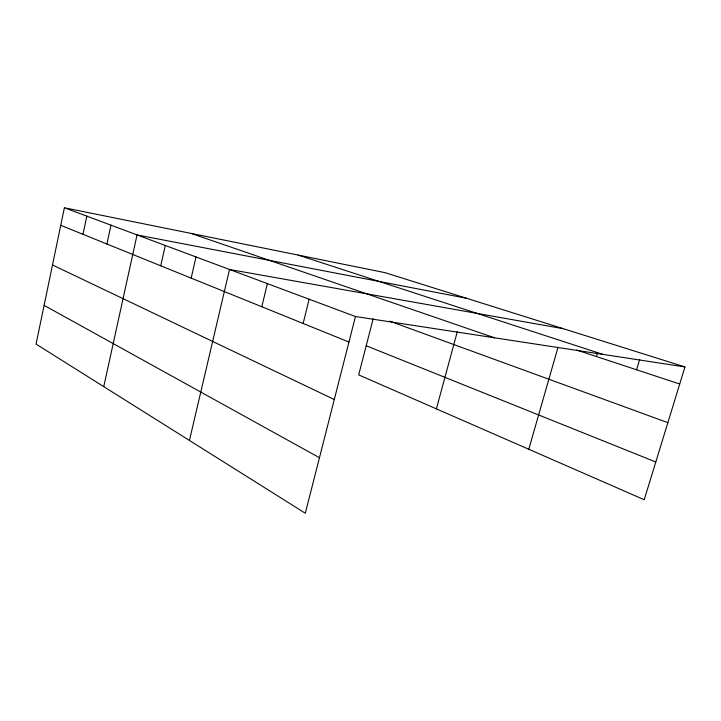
<?xml version="1.0" encoding="UTF-8"?>
<svg xmlns="http://www.w3.org/2000/svg" width="721" height="721" viewBox="0 0 721 721"><rect width="100%" height="100%" fill="white"/><g stroke="black" fill="none" stroke-linecap="round" stroke-linejoin="round"><path stroke-width="1.08" d="M64.394 207.774L36.05 344.097L305.307 513.226L355.453 316.528L64.394 207.774L385.032 272.655L684.95 366.935L644.223 499.734L358.688 374.902L373.181 318.682M82.978 234.307L86.817 216.156M106.915 244.004L110.971 225.177M103.752 386.618L137.044 234.929L466.361 298.224M160.747 265.806L165.298 245.482M191.164 278.126L196.013 256.955M189.434 440.441L229.512 269.474L563.353 328.713M261.804 306.74L267.365 283.614M303.135 323.477L309.138 299.224M436.394 408.87L457.303 331.687M528.79 449.264L558 347.369M596.438 356.553L597.367 353.353M636.607 369.792L639.698 359.482M355.453 316.528L684.95 366.935M298.242 255.09L602.855 354.371M576.629 350.018L679.714 384.005M191.137 233.424L494.606 337.816M389.728 321.16L667.862 422.65M366.205 345.747L655.804 461.99M60.744 225.303L348.946 342.033M52.498 264.977L334.292 399.515M44.107 305.362L319.457 457.718"/></g></svg>
